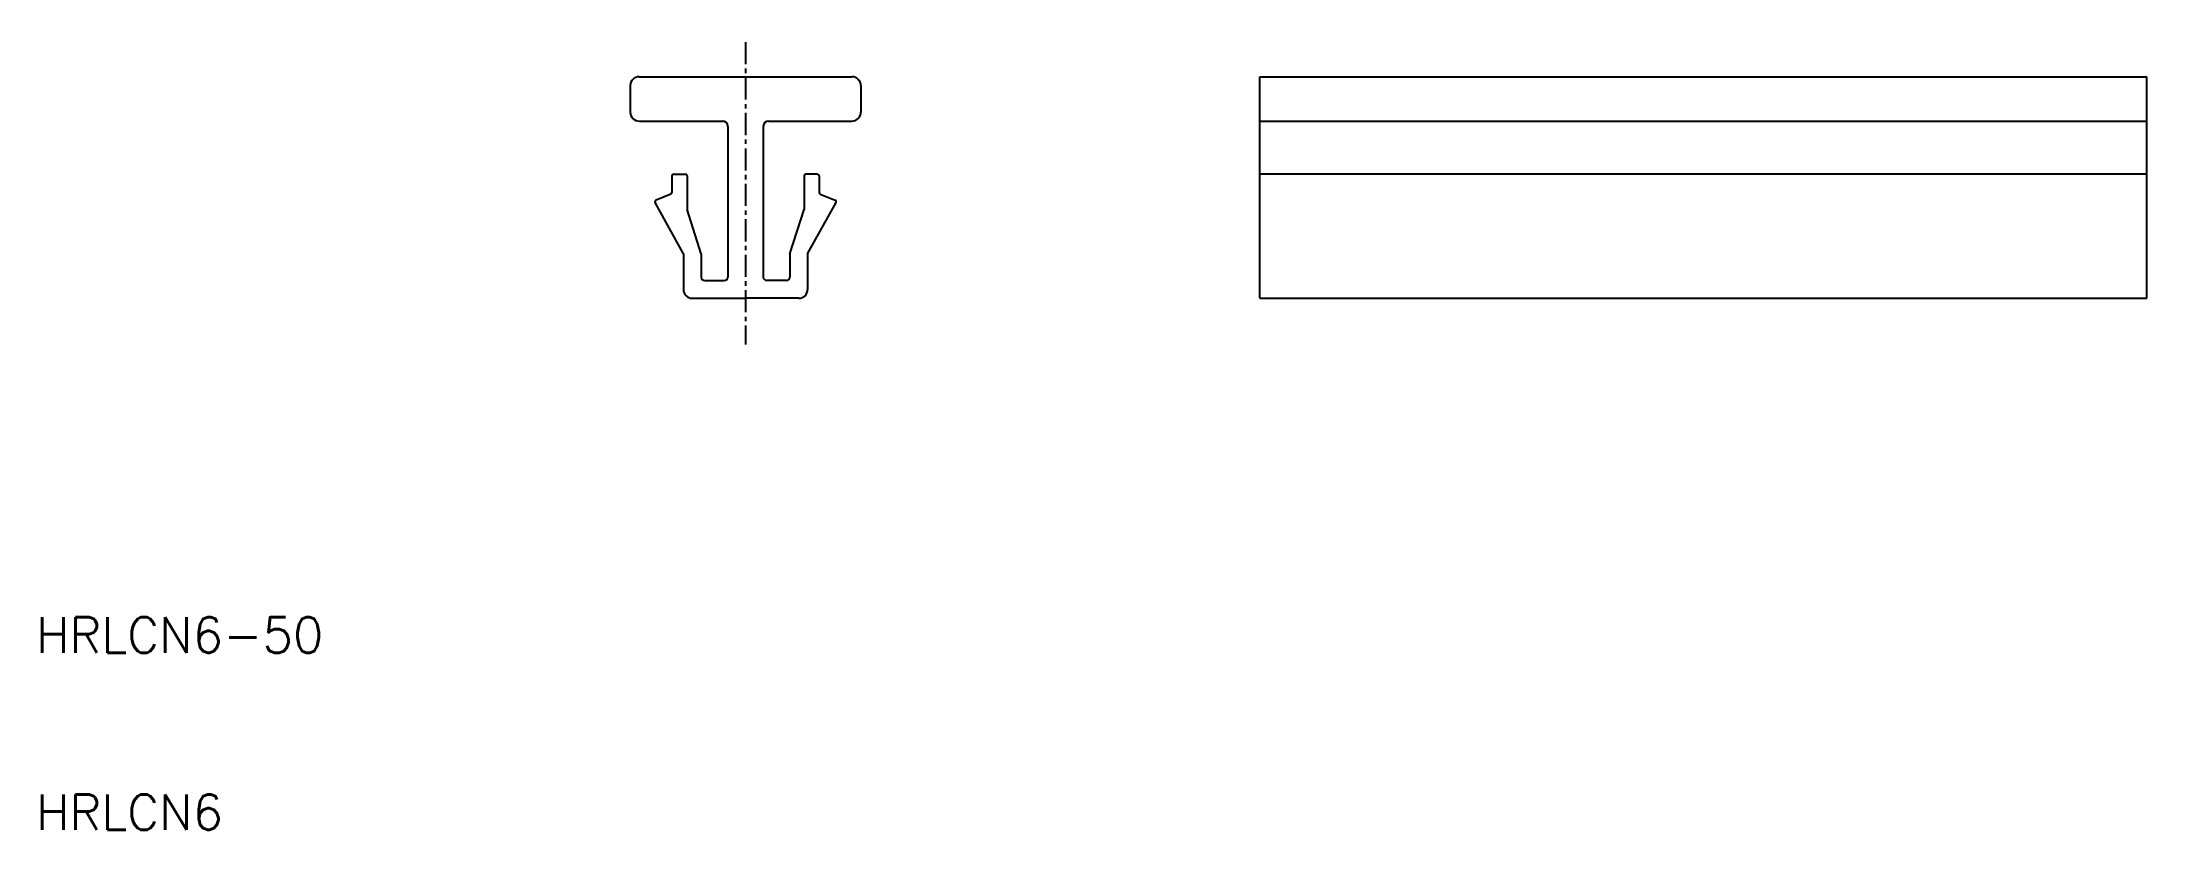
# Model space of a CAD drawing. Extents: x -40 to 79, y -42 to 2.
import ezdxf

# ---------------------------------------------------------------- set-up
doc = ezdxf.new("R2010")
doc.units = 0
doc.linetypes.add('CENTER', pattern=[2, 1.25, -0.25, 0.25, -0.25])
doc.layers.get('0').update_dxf_attribs({"linetype": 'CONTINUOUS'})
doc.layers.add('CENTER', color=1, linetype='CENTER')
doc.styles.get("Standard").update_dxf_attribs({"font": 'txt.shx', "bigfont": 'bigfont.shx'})

msp = doc.modelspace()

# ---------------------------------------------------------------- linework, layer by layer
at = {"color": 7, "linetype": 'CONTINUOUS'}
for p, q in [((-6, 0), (6, 0)), ((29, 0), (79, 0)), ((29, -12.5), (29, 0)), ((79, -12.5), (79, 0)), ((-6.5, -0.5), (-6.5, -2)), ((6.5, -0.5), (6.5, -2)), ((-6, -2.5), (-1.3, -2.5)), ((-1, -2.8), (-1, -11.3)), ((1, -2.8), (1, -11.3)), ((1.3, -2.5), (6, -2.5)), ((29, -2.5), (79, -2.5)), ((-4.15, -5.6), (-4.15, -6.53)), ((-4.05, -5.5), (-3.4, -5.5)), ((-3.3, -5.6), (-3.3, -7.5)), ((3.3, -5.6), (3.3, -7.5)), ((4.05, -5.5), (3.4, -5.5)), ((4.15, -5.6), (4.15, -6.53)), ((79, -5.5), (29, -5.5)), ((-3.5, -10), (-5.1, -7.1)), ((-4.21, -6.63), (-5.04, -6.96)), ((3.5, -10), (5.1, -7.1)), ((4.21, -6.63), (5.05, -6.96)), ((-2.5, -10), (-3.3, -7.5)), ((2.5, -10), (3.3, -7.5)), ((-3.5, -10), (-3.5, -12)), ((-2.5, -10), (-2.5, -11.3)), ((2.5, -10), (2.5, -11.3)), ((3.5, -10), (3.5, -12)), ((-2.3, -11.5), (-1.2, -11.5)), ((2.3, -11.5), (1.2, -11.5)), ((-3, -12.5), (0, -12.5)), ((3, -12.5), (0, -12.5)), ((29, -12.5), (79, -12.5))]:
    msp.add_line(p, q, dxfattribs=at)
for centre, radius, start, end in [((-6, -0.5), 0.5, 90, 180), ((6, -0.5), 0.5, 0, 90), ((-6, -2), 0.5, 180, 270), ((6, -2), 0.5, 270, 0), ((-1.3, -2.8), 0.3, 0, 90), ((1.3, -2.8), 0.3, 90, 180), ((-4.05, -5.6), 0.1, 90, 180), ((-3.4, -5.6), 0.1, 0, 90), ((3.4, -5.6), 0.1, 90, 180), ((4.05, -5.6), 0.1, 0, 90), ((-5.01, -7.05), 0.1, 111.8012, 208.8103), ((-4.25, -6.53), 0.1, 291.8012, 0), ((4.25, -6.53), 0.1, 180, 248.1991), ((5.01, -7.05), 0.1, 331.1897, 68.1991), ((-2.3, -11.3), 0.2, 180, 270), ((-1.2, -11.3), 0.2, 270, 0), ((1.2, -11.3), 0.2, 180, 270), ((2.3, -11.3), 0.2, 270, 0), ((-3, -12), 0.5, 180, 270), ((3, -12), 0.5, 270, 0)]:
    msp.add_arc(centre, radius, start, end, dxfattribs=at)
at = {"layer": 'CENTER', "color": 1, "linetype": 'CENTER'}
msp.add_line((0, 1.96), (0, -15.11), dxfattribs=at)

# ---------------------------------------------------------------- texts
at = {"color": 7, "linetype": 'CONTINUOUS'}
for s, p in [('HRLCN6-50', (-40, -32.5)), ('HRLCN6', (-40, -42.5))]:
    msp.add_text(s, height=2, dxfattribs=at).set_placement(p)

doc.saveas('drawing.dxf')
